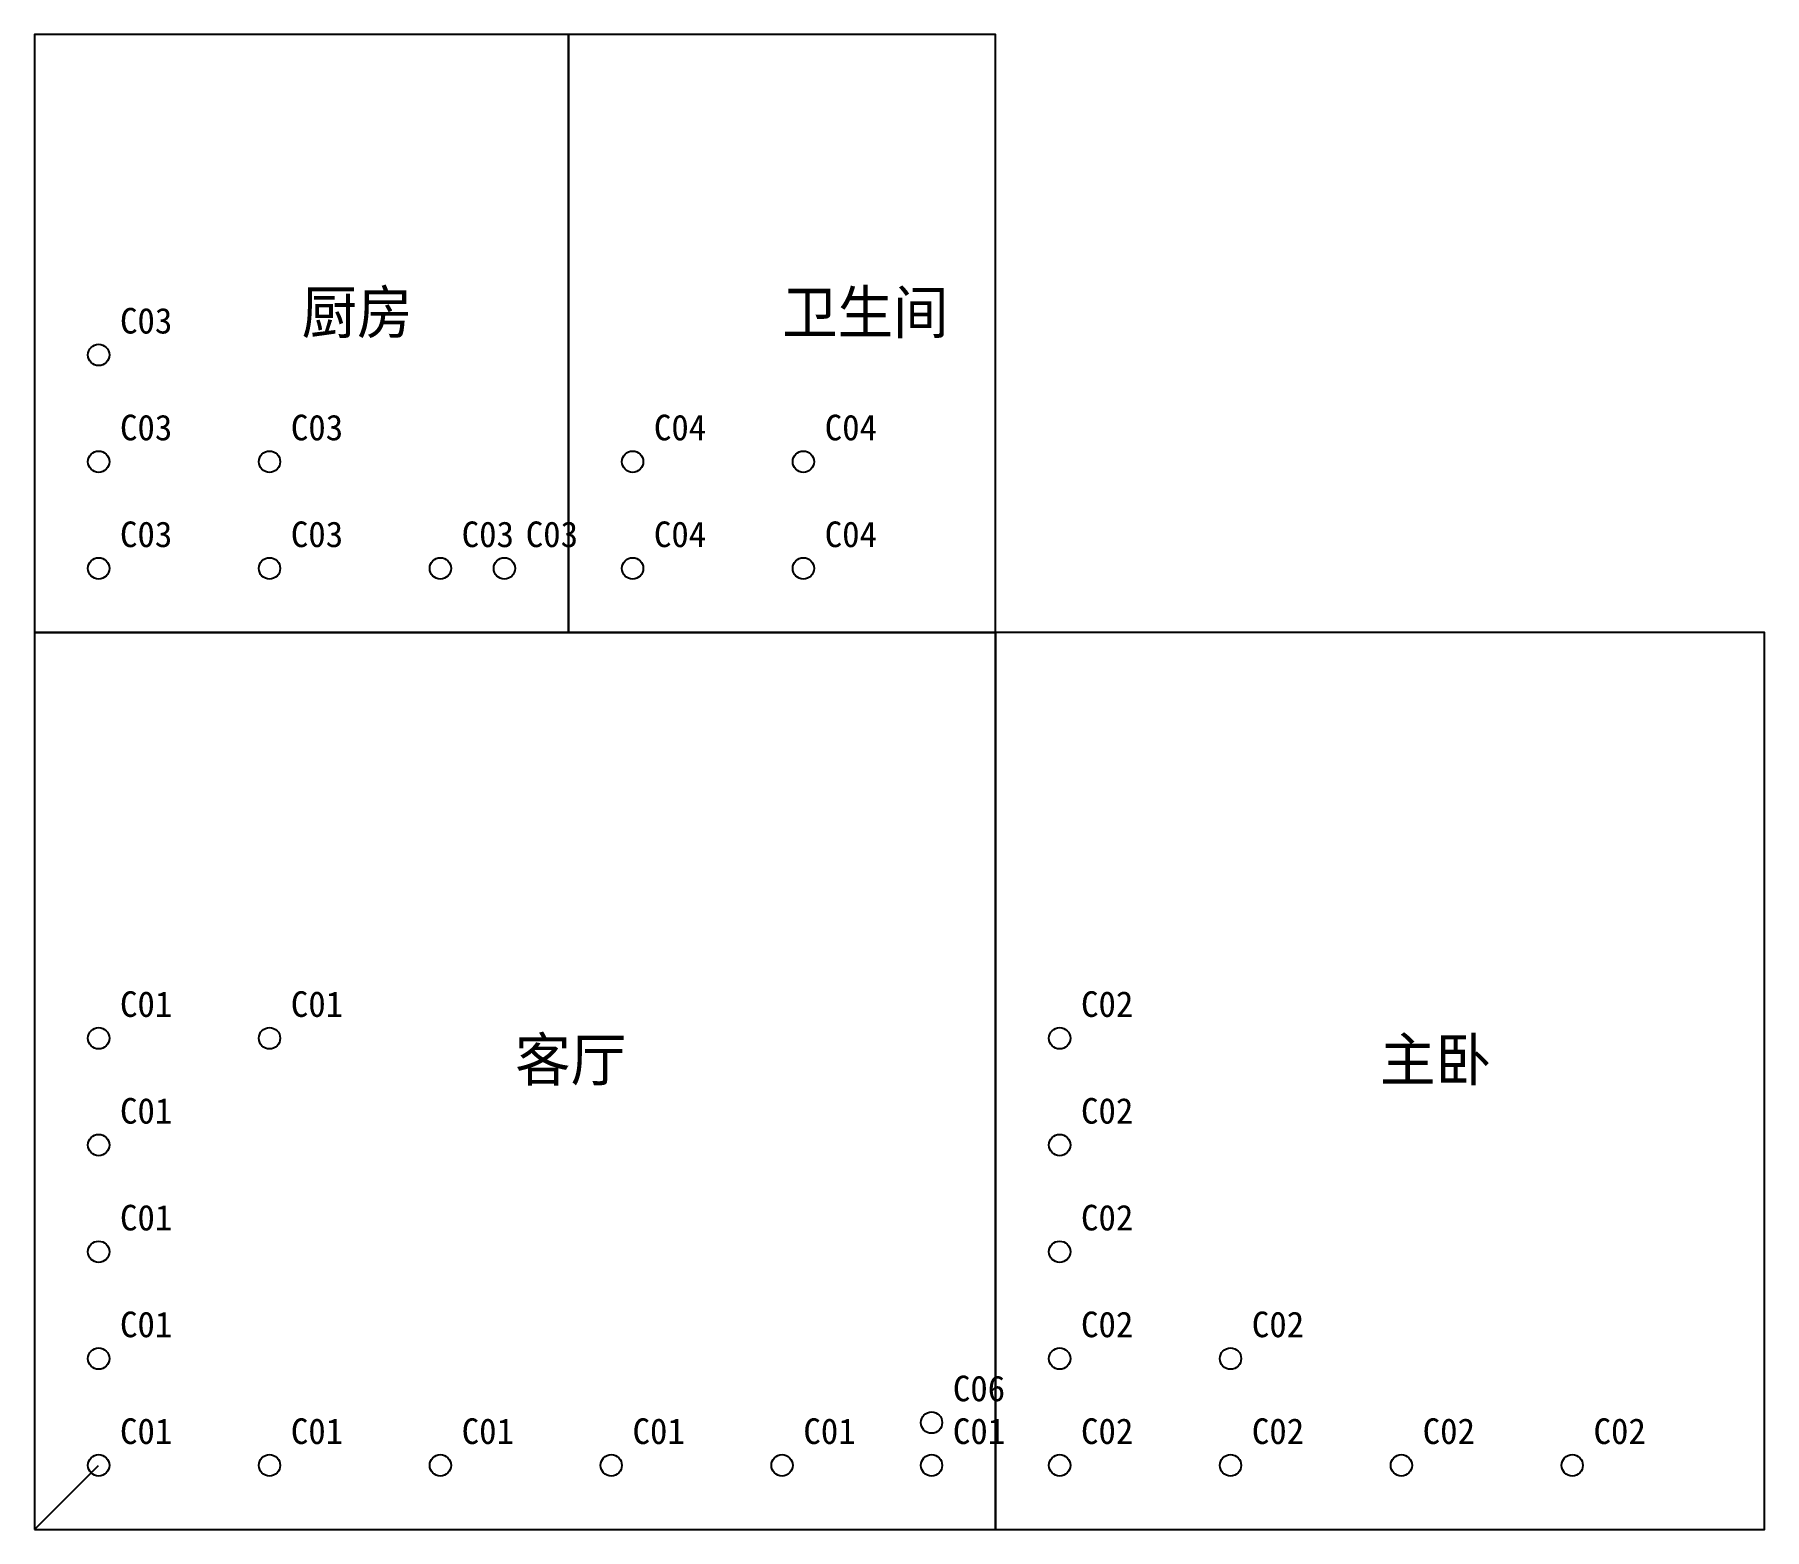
# Model space of a CAD drawing. Header units: metres. Extents: x 0 to 8.1, y 0 to 7.
import ezdxf

# ---------------------------------------------------------------- set-up
doc = ezdxf.new("R2010")
doc.units = ezdxf.units.M
for name, color, linetype in [('LABELS', 7, 'Continuous'), ('SOCKETS', 5, 'Continuous'), ('WALLS', 8, 'Continuous'), ('WEAK_POWER', 6, 'Continuous')]:
    doc.layers.add(name, color=color, linetype=linetype)

msp = doc.modelspace()

# ---------------------------------------------------------------- linework, layer by layer
at = {"layer": 'SOCKETS'}
for centre in [(0.3, 5.5), (0.3, 5), (1.1, 5), (2.8, 5), (3.6, 5), (0.3, 4.5), (1.1, 4.5), (1.9, 4.5), (2.2, 4.5), (2.8, 4.5), (3.6, 4.5), (0.3, 2.3), (1.1, 2.3), (4.8, 2.3), (0.3, 1.8), (4.8, 1.8), (0.3, 1.3), (4.8, 1.3), (0.3, 0.8), (4.8, 0.8), (5.6, 0.8), (4.2, 0.5), (0.3, 0.3), (1.1, 0.3), (1.9, 0.3), (2.7, 0.3), (3.5, 0.3), (4.2, 0.3), (4.8, 0.3), (5.6, 0.3), (6.4, 0.3), (7.2, 0.3)]:
    msp.add_circle(centre, 0.05, dxfattribs=at)
at = {"layer": 'WALLS'}
for points in [[(0, 4.2), (2.5, 4.2), (2.5, 7), (0, 7)], [(2.5, 4.2), (4.5, 4.2), (4.5, 7), (2.5, 7)], [(0, 0), (4.5, 0), (4.5, 4.2), (0, 4.2)], [(4.5, 0), (8.1, 0), (8.1, 4.2), (4.5, 4.2)]]:
    msp.add_lwpolyline(points, close=True, dxfattribs=at)
at = {"layer": 'WEAK_POWER'}
msp.add_line((0, 0), (0.3, 0.3), dxfattribs=at)
msp.add_line((0, 0), (0.3, 0.3), dxfattribs=at)

# ---------------------------------------------------------------- texts
at = {"layer": 'LABELS'}
for s, height, p in [('厨房', 0.2, (1.25, 5.6)), ('卫生间', 0.2, (3.5, 5.6)), ('C03', 0.12, (0.4, 5.6)), ('C03', 0.12, (0.4, 5.1)), ('C03', 0.12, (1.2, 5.1)), ('C04', 0.12, (2.9, 5.1)), ('C04', 0.12, (3.7, 5.1)), ('C03', 0.12, (0.4, 4.6)), ('C03', 0.12, (1.2, 4.6)), ('C03', 0.12, (2, 4.6)), ('C03', 0.12, (2.3, 4.6)), ('C04', 0.12, (2.9, 4.6)), ('C04', 0.12, (3.7, 4.6)), ('C01', 0.12, (0.4, 2.4)), ('C01', 0.12, (1.2, 2.4)), ('C02', 0.12, (4.9, 2.4)), ('客厅', 0.2, (2.25, 2.1)), ('主卧', 0.2, (6.3, 2.1)), ('C01', 0.12, (0.4, 1.9)), ('C02', 0.12, (4.9, 1.9)), ('C01', 0.12, (0.4, 1.4)), ('C02', 0.12, (4.9, 1.4)), ('C01', 0.12, (0.4, 0.9)), ('C02', 0.12, (4.9, 0.9)), ('C02', 0.12, (5.7, 0.9)), ('C06', 0.12, (4.3, 0.6)), ('C01', 0.12, (0.4, 0.4)), ('C01', 0.12, (1.2, 0.4)), ('C01', 0.12, (2, 0.4)), ('C01', 0.12, (2.8, 0.4)), ('C01', 0.12, (3.6, 0.4)), ('C01', 0.12, (4.3, 0.4)), ('C02', 0.12, (4.9, 0.4)), ('C02', 0.12, (5.7, 0.4)), ('C02', 0.12, (6.5, 0.4)), ('C02', 0.12, (7.3, 0.4))]:
    msp.add_text(s, height=height, dxfattribs=at).set_placement(p)

doc.saveas('drawing.dxf')
